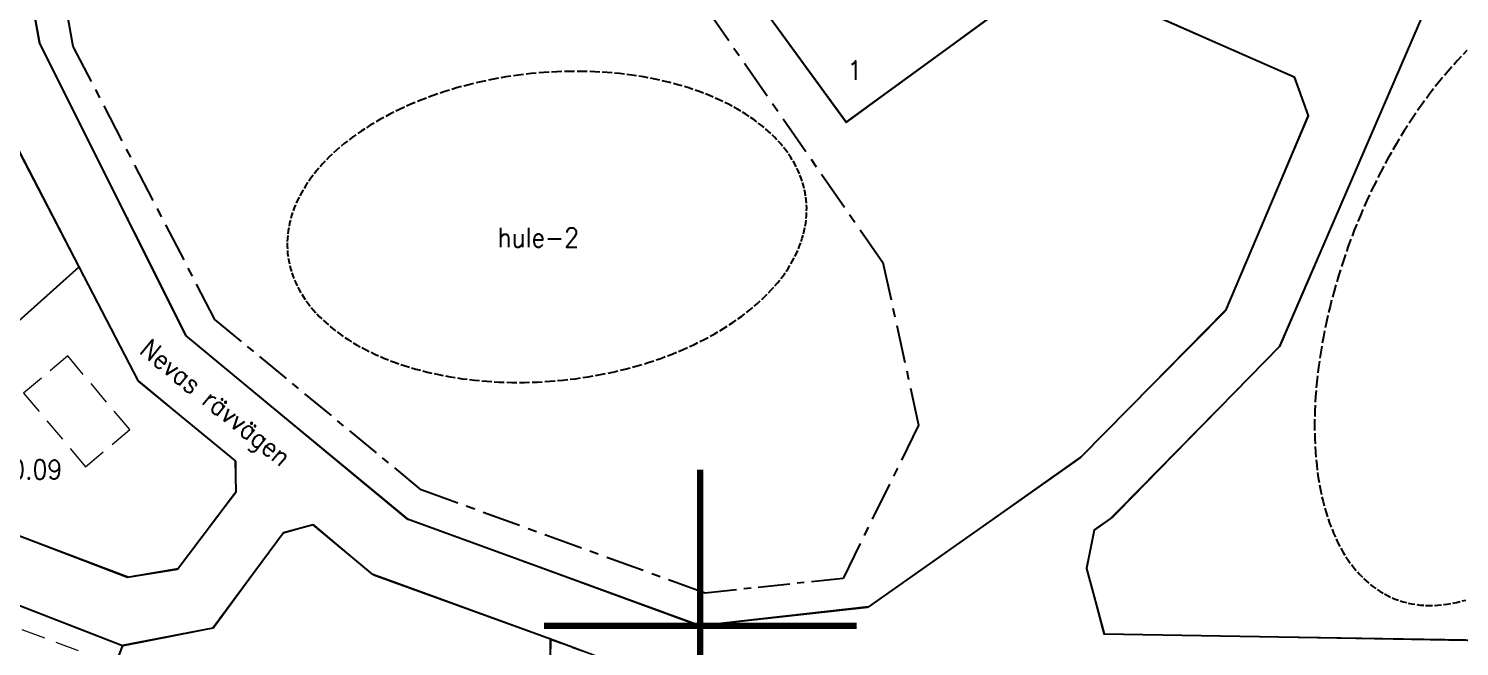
# Model space of a CAD drawing. Header units: metres. Extents: x 25522641 to 25524241, y 6685102 to 6686476.
# Drawn here: x 25523242.1 to 25523465.1, y 6685582 to 6685678.3 of the extents above; entities that cross this region are included whole.
import ezdxf

# ---------------------------------------------------------------- set-up
doc = ezdxf.new("R2010")
doc.units = ezdxf.units.M
for name, pattern in [('CENTER', [11, 6.5, -1.5, 1.5, -1.5]), ('DASHED', [7.5, 5, -2.5]), ('DIVIDE2', [6.25, 2.5, -1.25, 0, -1.25, 0, -1.25])]:
    doc.linetypes.add(name, pattern=pattern)
for name, color, linetype in [('D-ALUE-REUNAVIIVA', 7, 'Continuous'), ('D-RAJA-ALUE-KORTTELI', 7, 'Continuous'), ('D-RAJA-K-MAARAYS-R-ALA', 7, 'Continuous'), ('D-RAJA-TONTTI', 7, 'Continuous'), ('D-TEKSTI-025', 7, 'Continuous'), ('D-VARITYS-ALUE_M', 7, 'Continuous'), ('D-VARITYS-ALUE_R', 7, 'Continuous'), ('D-VARITYS-ALUE_V', 7, 'Continuous')]:
    doc.layers.add(name, color=color, linetype=linetype)
doc.layers.get('0').off()
doc.styles.add('ROMANS', font='ROMANS.shx', dxfattribs={"width": 0.9})

# ---------------------------------------------------------------- blocks, each defined once
blk = doc.blocks.new('0320000')
at = {"color": 0, "linetype": 'Continuous'}
blk.add_lwpolyline([(0, 0, 0.226827), (3, 3), (4, 0), (5, 3), (6, 0), (7, 3, 0.226827), (10, 0)], format="xyb", dxfattribs=at)
blk = doc.blocks.new('8031308335822')
at = {"color": 3, "linetype": 'Continuous', "xscale": 0.0010216735048378, "yscale": 0.001, "zscale": 0.0010216735048378, "rotation": 296.5480199179508}
for p in [(0, 0), (4.57, -9.14), (9.13, -18.28), (13.7, -27.42), (18.27, -36.56)]:
    blk.add_blockref('0320000', p, dxfattribs=at)
blk = doc.blocks.new('8031308335835')
at = {"color": 3, "linetype": 'Continuous', "xscale": 0.001121574521928715, "yscale": 0.001, "zscale": 0.001121574521928715, "rotation": 320.3710110605367}
for p in [(0, 0), (8.64, -7.15), (17.28, -14.31), (25.91, -21.46)]:
    blk.add_blockref('0320000', p, dxfattribs=at)
blk = doc.blocks.new('8031308335846')
at = {"color": 3, "linetype": 'Continuous', "xscale": 0.0009708562090889681, "yscale": 0.001, "zscale": 0.0009708562090889681, "rotation": 339.9385406868154}
for p in [(0, 0), (9.12, -3.33), (18.24, -6.66), (27.36, -9.99), (36.48, -13.32)]:
    blk.add_blockref('0320000', p, dxfattribs=at)
blk = doc.blocks.new('8031308335855')
at = {"color": 3, "linetype": 'Continuous', "xscale": 0.0008803529235506191, "yscale": 0.001, "zscale": 0.0008803529235506191, "rotation": 6.422123964520348}
for p in [(0, 0), (8.75, 0.98), (17.5, 1.97)]:
    blk.add_blockref('0320000', p, dxfattribs=at)
blk = doc.blocks.new('8031308335866')
at = {"color": 3, "linetype": 'Continuous', "xscale": 0.00101110633272224, "yscale": 0.001, "zscale": 0.00101110633272224, "rotation": 35.20336956287618}
for p in [(24.79, 17.49), (16.52, 11.66), (8.26, 5.83), (0, 0)]:
    blk.add_blockref('0320000', p, dxfattribs=at)
blk = doc.blocks.new('8031308335877')
at = {"color": 3, "linetype": 'Continuous', "xscale": 0.001072539410646188, "yscale": 0.001, "zscale": 0.001072539410646188, "rotation": 45.40112268460339}
for p in [(15.06, 15.27), (7.53, 7.64), (0, 0)]:
    blk.add_blockref('0320000', p, dxfattribs=at)
blk = doc.blocks.new('8031308335887')
at = {"color": 3, "linetype": 'Continuous', "xscale": 0.001098993408376919, "yscale": 0.001, "zscale": 0.001098993408376919, "rotation": 66.9917403078549}
for p in [(8.59, 20.23), (4.3, 10.12), (0, 0)]:
    blk.add_blockref('0320000', p, dxfattribs=at)
blk = doc.blocks.new('8031308335896')
at = {"color": 3, "linetype": 'Continuous', "xscale": 0.000644134974702198, "yscale": 0.001, "zscale": 0.000644134974702198, "rotation": 109.7714336402891}
blk.add_blockref('0320000', (0, 0), dxfattribs=at)
blk = doc.blocks.new('8031308335908')
at = {"color": 3, "linetype": 'Continuous', "xscale": 0.001025150650812635, "yscale": 0.001, "zscale": 0.001025150650812635, "rotation": 156.247187130689}
for p in [(-28.15, 12.39), (-18.77, 8.26), (-9.38, 4.13), (0, 0)]:
    blk.add_blockref('0320000', p, dxfattribs=at)
blk = doc.blocks.new('8031308335919')
at = {"color": 3, "linetype": 'Continuous', "xscale": 0.000999925872926041, "yscale": 0.001, "zscale": 0.000999925872926041, "rotation": 216.1272551809414}
for p in [(0, 0), (-8.08, -5.9), (-16.15, -11.79), (-24.23, -17.69)]:
    blk.add_blockref('0320000', p, dxfattribs=at)
blk = doc.blocks.new('8031308335930')
at = {"color": 3, "linetype": 'Continuous', "xscale": 0.0009843198309743809, "yscale": 0.001, "zscale": 0.0009843198309743809, "rotation": 126.1272543004753}
for p in [(-29.02, 39.75), (-23.21, 31.8), (-17.41, 23.85), (-11.61, 15.9), (-5.8, 7.95), (0, 0)]:
    blk.add_blockref('0320000', p, dxfattribs=at)
blk = doc.blocks.new('8031308344669')
at = {"color": 3, "linetype": 'Continuous', "xscale": 0.0009989303334308852, "yscale": 0.001, "zscale": 0.0009989303334308852, "rotation": 246.639256646062}
for p in [(0, 0), (-3.96, -9.17), (-7.92, -18.34), (-11.88, -27.51), (-15.84, -36.68), (-19.8, -45.85), (-23.77, -55.02)]:
    blk.add_blockref('0320000', p, dxfattribs=at)
blk = doc.blocks.new('8031308344679')
at = {"color": 3, "linetype": 'Continuous', "xscale": 0.0009287067700972391, "yscale": 0.001, "zscale": 0.0009287067700972391, "rotation": 225.5775254788776}
for p in [(0, 0), (-6.5, -6.63), (-13, -13.27), (-19.5, -19.9)]:
    blk.add_blockref('0320000', p, dxfattribs=at)
blk = doc.blocks.new('8031308344688')
at = {"color": 3, "linetype": 'Continuous', "xscale": 0.0003595946579891071, "yscale": 0.001, "zscale": 0.0003595946579891071, "rotation": 215.9761933071629}
blk.add_blockref('0320000', (0, 0), dxfattribs=at)
blk = doc.blocks.new('8031308344696')
at = {"color": 3, "linetype": 'Continuous', "xscale": 0.000608598315992327, "yscale": 0.001, "zscale": 0.000608598315992327, "rotation": 258.9176882196275}
blk.add_blockref('0320000', (0, 0), dxfattribs=at)
blk = doc.blocks.new('8031308344705')
at = {"color": 3, "linetype": 'Continuous', "xscale": 0.001056532084514179, "yscale": 0.001, "zscale": 0.001056532084514179, "rotation": 284.9922404367196}
blk.add_blockref('0320000', (0, 0), dxfattribs=at)
blk = doc.blocks.new('8031308344717')
at = {"color": 3, "linetype": 'Continuous', "xscale": 0.000989568617251236, "yscale": 0.001, "zscale": 0.000989568617251236, "rotation": 359.0222689205091}
for p in [(0, 0), (9.89, -0.17), (19.79, -0.34), (29.68, -0.51), (39.58, -0.68), (49.47, -0.84), (59.37, -1.01)]:
    blk.add_blockref('0320000', p, dxfattribs=at)

msp = doc.modelspace()

# ---------------------------------------------------------------- linework, layer by layer
at = {"layer": 'D-RAJA-ALUE-KORTTELI', "color": 7, "linetype": 'Continuous'}
for p, q in [((25523243.78, 6685676.19), (25523218.73, 6685813.88)), ((25523369.52, 6685663.75), (25523334.7, 6685711.45)), ((25523464.8, 6685692.99), (25523437.07, 6685628.8)), ((25523401.82, 6685687.33), (25523369.52, 6685663.75)), ((25523401.82, 6685687.33), (25523439.35, 6685670.82)), ((25523266.61, 6685630.49), (25523243.78, 6685676.19)), ((25523439.35, 6685670.82), (25523441.53, 6685664.76)), ((25523259.22, 6685623.38), (25523238.02, 6685664.25)), ((25523441.53, 6685664.76), (25523428.65, 6685634.41)), ((25523428.65, 6685634.41), (25523406.05, 6685611.5)), ((25523301.16, 6685601.88), (25523266.61, 6685630.49)), ((25523437.07, 6685628.8), (25523411.07, 6685602.26)), ((25523274.32, 6685610.94), (25523259.22, 6685623.38)), ((25523274.45, 6685606.17), (25523274.32, 6685610.94)), ((25523406.05, 6685611.5), (25523373.01, 6685588.18)), ((25523221.17, 6685606.67), (25523257.52, 6685592.85)), ((25523265.27, 6685594.1), (25523274.45, 6685606.17)), ((25523286.44, 6685601), (25523281.8, 6685599.74)), ((25523295.75, 6685593.23), (25523286.44, 6685601)), ((25523346.76, 6685585.23), (25523301.16, 6685601.88)), ((25523411.07, 6685602.26), (25523408.16, 6685600.15)), ((25523281.8, 6685599.74), (25523270.82, 6685584.87)), ((25523408.16, 6685600.15), (25523406.99, 6685594.18)), ((25523215.94, 6685597.93), (25523256.74, 6685582.16)), ((25523257.52, 6685592.85), (25523265.27, 6685594.1)), ((25523406.99, 6685594.18), (25523409.72, 6685583.97)), ((25523323.44, 6685583.14), (25523295.75, 6685593.23)), ((25523373.01, 6685588.18), (25523346.76, 6685585.23)), ((25523270.82, 6685584.87), (25523256.74, 6685582.16)), ((25523323.44, 6685583.14), (25523322.52, 6685535.4)), ((25523326.82, 6685581.91), (25523323.44, 6685583.14)), ((25523409.72, 6685583.97), (25523478.98, 6685582.79)), ((25523256.74, 6685582.16), (25523242.34, 6685544.81))]:
    msp.add_line(p, q, dxfattribs=at)
at = {"layer": 'D-RAJA-K-MAARAYS-R-ALA', "color": 2, "linetype": 'CENTER', "ltscale": 0.993688}
msp.add_line((25523249.04, 6685675.58), (25523234.3, 6685757.23), dxfattribs=at)
at = {"layer": 'D-RAJA-K-MAARAYS-R-ALA', "color": 2, "linetype": 'CENTER', "ltscale": 0.958302}
msp.add_line((25523335.63, 6685698.94), (25523375.24, 6685641.86), dxfattribs=at)
at = {"layer": 'D-RAJA-K-MAARAYS-R-ALA', "color": 2, "linetype": 'CENTER', "ltscale": 0.949484}
msp.add_line((25523271.11, 6685633.01), (25523249.04, 6685675.58), dxfattribs=at)
at = {"layer": 'D-RAJA-K-MAARAYS-R-ALA', "color": 2, "linetype": 'DASHED', "ltscale": 0.171346}
msp.add_line((25523466.27, 6685674.92), (25523464.79, 6685673.37), dxfattribs=at)
at = {"layer": 'D-RAJA-K-MAARAYS-R-ALA', "color": 2, "linetype": 'DASHED', "ltscale": 0.175288}
msp.add_line((25523464.79, 6685673.37), (25523463.33, 6685671.73), dxfattribs=at)
at = {"layer": 'D-RAJA-K-MAARAYS-R-ALA', "color": 2, "linetype": 'DASHED', "ltscale": 0.157006}
msp.add_line((25523312.58, 6685670.06), (25523310.68, 6685669.6), dxfattribs=at)
at = {"layer": 'D-RAJA-K-MAARAYS-R-ALA', "color": 2, "linetype": 'DASHED', "ltscale": 0.158004}
msp.add_line((25523314.52, 6685670.46), (25523312.58, 6685670.06), dxfattribs=at)
at = {"layer": 'D-RAJA-K-MAARAYS-R-ALA', "color": 2, "linetype": 'DASHED', "ltscale": 0.158762}
msp.add_line((25523316.47, 6685670.81), (25523314.52, 6685670.46), dxfattribs=at)
at = {"layer": 'D-RAJA-K-MAARAYS-R-ALA', "color": 2, "linetype": 'DASHED', "ltscale": 0.159266}
msp.add_line((25523318.44, 6685671.09), (25523316.47, 6685670.81), dxfattribs=at)
at = {"layer": 'D-RAJA-K-MAARAYS-R-ALA', "color": 2, "linetype": 'DASHED', "ltscale": 0.159513}
msp.add_line((25523320.42, 6685671.33), (25523318.44, 6685671.09), dxfattribs=at)
at = {"layer": 'D-RAJA-K-MAARAYS-R-ALA', "color": 2, "linetype": 'DASHED', "ltscale": 0.159503}
msp.add_line((25523322.41, 6685671.5), (25523320.42, 6685671.33), dxfattribs=at)
at = {"layer": 'D-RAJA-K-MAARAYS-R-ALA', "color": 2, "linetype": 'DASHED', "ltscale": 0.15924}
msp.add_line((25523324.4, 6685671.62), (25523322.41, 6685671.5), dxfattribs=at)
at = {"layer": 'D-RAJA-K-MAARAYS-R-ALA', "color": 2, "linetype": 'DASHED', "ltscale": 0.158747}
msp.add_line((25523326.38, 6685671.68), (25523324.4, 6685671.62), dxfattribs=at)
at = {"layer": 'D-RAJA-K-MAARAYS-R-ALA', "color": 2, "linetype": 'DASHED', "ltscale": 0.158012}
msp.add_line((25523328.35, 6685671.68), (25523326.38, 6685671.68), dxfattribs=at)
at = {"layer": 'D-RAJA-K-MAARAYS-R-ALA', "color": 2, "linetype": 'DASHED', "ltscale": 0.157032}
for p, q in [((25523330.32, 6685671.62), (25523328.35, 6685671.68)), ((25523333.17, 6685624.8), (25523335.07, 6685625.26))]:
    msp.add_line(p, q, dxfattribs=at)
at = {"layer": 'D-RAJA-K-MAARAYS-R-ALA', "color": 2, "linetype": 'DASHED', "ltscale": 0.15581}
msp.add_line((25523332.26, 6685671.5), (25523330.32, 6685671.62), dxfattribs=at)
at = {"layer": 'D-RAJA-K-MAARAYS-R-ALA', "color": 2, "linetype": 'DASHED', "ltscale": 0.154349}
msp.add_line((25523334.18, 6685671.33), (25523332.26, 6685671.5), dxfattribs=at)
at = {"layer": 'D-RAJA-K-MAARAYS-R-ALA', "color": 2, "linetype": 'DASHED', "ltscale": 0.152658}
msp.add_line((25523336.08, 6685671.1), (25523334.18, 6685671.33), dxfattribs=at)
at = {"layer": 'D-RAJA-K-MAARAYS-R-ALA', "color": 2, "linetype": 'DASHED', "ltscale": 0.150763}
msp.add_line((25523337.94, 6685670.81), (25523336.08, 6685671.1), dxfattribs=at)
at = {"layer": 'D-RAJA-K-MAARAYS-R-ALA', "color": 2, "linetype": 'DASHED', "ltscale": 0.148672}
msp.add_line((25523339.76, 6685670.46), (25523337.94, 6685670.81), dxfattribs=at)
at = {"layer": 'D-RAJA-K-MAARAYS-R-ALA', "color": 2, "linetype": 'DASHED', "ltscale": 0.146393}
msp.add_line((25523341.55, 6685670.06), (25523339.76, 6685670.46), dxfattribs=at)
at = {"layer": 'D-RAJA-K-MAARAYS-R-ALA', "color": 2, "linetype": 'DASHED', "ltscale": 0.143932}
msp.add_line((25523343.29, 6685669.6), (25523341.55, 6685670.06), dxfattribs=at)
at = {"layer": 'D-RAJA-K-MAARAYS-R-ALA', "color": 2, "linetype": 'DASHED', "ltscale": 0.182532}
msp.add_line((25523461.9, 6685670.02), (25523460.49, 6685668.22), dxfattribs=at)
at = {"layer": 'D-RAJA-K-MAARAYS-R-ALA', "color": 2, "linetype": 'DASHED', "ltscale": 0.179014}
msp.add_line((25523463.33, 6685671.73), (25523461.9, 6685670.02), dxfattribs=at)
at = {"layer": 'D-RAJA-K-MAARAYS-R-ALA', "color": 2, "linetype": 'DASHED', "ltscale": 0.150784}
msp.add_line((25523305.14, 6685667.92), (25523303.38, 6685667.26), dxfattribs=at)
at = {"layer": 'D-RAJA-K-MAARAYS-R-ALA', "color": 2, "linetype": 'DASHED', "ltscale": 0.152683}
msp.add_line((25523306.95, 6685668.53), (25523305.14, 6685667.92), dxfattribs=at)
at = {"layer": 'D-RAJA-K-MAARAYS-R-ALA', "color": 2, "linetype": 'DASHED', "ltscale": 0.154355}
msp.add_line((25523308.8, 6685669.09), (25523306.95, 6685668.53), dxfattribs=at)
at = {"layer": 'D-RAJA-K-MAARAYS-R-ALA', "color": 2, "linetype": 'DASHED', "ltscale": 0.155797}
msp.add_line((25523310.68, 6685669.6), (25523308.8, 6685669.09), dxfattribs=at)
at = {"layer": 'D-RAJA-K-MAARAYS-R-ALA', "color": 2, "linetype": 'DASHED', "ltscale": 0.141299}
msp.add_line((25523344.98, 6685669.1), (25523343.29, 6685669.6), dxfattribs=at)
at = {"layer": 'D-RAJA-K-MAARAYS-R-ALA', "color": 2, "linetype": 'DASHED', "ltscale": 0.138504}
msp.add_line((25523346.62, 6685668.53), (25523344.98, 6685669.1), dxfattribs=at)
at = {"layer": 'D-RAJA-K-MAARAYS-R-ALA', "color": 2, "linetype": 'DASHED', "ltscale": 0.135593}
msp.add_line((25523348.2, 6685667.92), (25523346.62, 6685668.53), dxfattribs=at)
at = {"layer": 'D-RAJA-K-MAARAYS-R-ALA', "color": 2, "linetype": 'DASHED', "ltscale": 0.132587}
for p, q in [((25523349.72, 6685667.26), (25523348.2, 6685667.92)), ((25523293.92, 6685662.35), (25523292.56, 6685661.4))]:
    msp.add_line(p, q, dxfattribs=at)
at = {"layer": 'D-RAJA-K-MAARAYS-R-ALA', "color": 2, "linetype": 'DASHED', "ltscale": 0.185789}
msp.add_line((25523460.49, 6685668.22), (25523459.12, 6685666.34), dxfattribs=at)
at = {"layer": 'D-RAJA-K-MAARAYS-R-ALA', "color": 2, "linetype": 'DASHED', "ltscale": 0.143913}
msp.add_line((25523299.99, 6685665.8), (25523298.38, 6685665), dxfattribs=at)
at = {"layer": 'D-RAJA-K-MAARAYS-R-ALA', "color": 2, "linetype": 'DASHED', "ltscale": 0.146366}
msp.add_line((25523301.66, 6685666.55), (25523299.99, 6685665.8), dxfattribs=at)
at = {"layer": 'D-RAJA-K-MAARAYS-R-ALA', "color": 2, "linetype": 'DASHED', "ltscale": 0.148667}
msp.add_line((25523303.38, 6685667.26), (25523301.66, 6685666.55), dxfattribs=at)
at = {"layer": 'D-RAJA-K-MAARAYS-R-ALA', "color": 2, "linetype": 'DASHED', "ltscale": 0.129498}
msp.add_line((25523351.17, 6685666.55), (25523349.72, 6685667.26), dxfattribs=at)
at = {"layer": 'D-RAJA-K-MAARAYS-R-ALA', "color": 2, "linetype": 'DASHED', "ltscale": 0.126344}
msp.add_line((25523352.56, 6685665.8), (25523351.17, 6685666.55), dxfattribs=at)
at = {"layer": 'D-RAJA-K-MAARAYS-R-ALA', "color": 2, "linetype": 'DASHED', "ltscale": 0.123145}
for p, q in [((25523353.88, 6685665), (25523352.56, 6685665.8)), ((25523291.87, 6685629.86), (25523293.19, 6685629.06))]:
    msp.add_line(p, q, dxfattribs=at)
at = {"layer": 'D-RAJA-K-MAARAYS-R-ALA', "color": 2, "linetype": 'DASHED', "ltscale": 0.188753}
msp.add_line((25523459.12, 6685666.34), (25523457.78, 6685664.4), dxfattribs=at)
at = {"layer": 'D-RAJA-K-MAARAYS-R-ALA', "color": 2, "linetype": 'DASHED', "ltscale": 0.13562}
msp.add_line((25523295.34, 6685663.27), (25523293.92, 6685662.35), dxfattribs=at)
at = {"layer": 'D-RAJA-K-MAARAYS-R-ALA', "color": 2, "linetype": 'DASHED', "ltscale": 0.138529}
msp.add_line((25523296.83, 6685664.15), (25523295.34, 6685663.27), dxfattribs=at)
at = {"layer": 'D-RAJA-K-MAARAYS-R-ALA', "color": 2, "linetype": 'DASHED', "ltscale": 0.141297}
msp.add_line((25523298.38, 6685665), (25523296.83, 6685664.15), dxfattribs=at)
at = {"layer": 'D-RAJA-K-MAARAYS-R-ALA', "color": 2, "linetype": 'DASHED', "ltscale": 0.119935}
msp.add_line((25523355.12, 6685664.16), (25523353.88, 6685665), dxfattribs=at)
at = {"layer": 'D-RAJA-K-MAARAYS-R-ALA', "color": 2, "linetype": 'DASHED', "ltscale": 0.116768}
msp.add_line((25523356.28, 6685663.27), (25523355.12, 6685664.16), dxfattribs=at)
at = {"layer": 'D-RAJA-K-MAARAYS-R-ALA', "color": 2, "linetype": 'DASHED', "ltscale": 0.113669}
msp.add_line((25523357.36, 6685662.35), (25523356.28, 6685663.27), dxfattribs=at)
at = {"layer": 'D-RAJA-K-MAARAYS-R-ALA', "color": 2, "linetype": 'DASHED', "ltscale": 0.191415}
msp.add_line((25523457.78, 6685664.4), (25523456.48, 6685662.39), dxfattribs=at)
at = {"layer": 'D-RAJA-K-MAARAYS-R-ALA', "color": 2, "linetype": 'DASHED', "ltscale": 0.12948}
msp.add_line((25523292.56, 6685661.4), (25523291.28, 6685660.41), dxfattribs=at)
at = {"layer": 'D-RAJA-K-MAARAYS-R-ALA', "color": 2, "linetype": 'DASHED', "ltscale": 0.110665}
msp.add_line((25523358.36, 6685661.4), (25523357.36, 6685662.35), dxfattribs=at)
at = {"layer": 'D-RAJA-K-MAARAYS-R-ALA', "color": 2, "linetype": 'DASHED', "ltscale": 0.107786}
msp.add_line((25523359.28, 6685660.41), (25523358.36, 6685661.4), dxfattribs=at)
at = {"layer": 'D-RAJA-K-MAARAYS-R-ALA', "color": 2, "linetype": 'DASHED', "ltscale": 0.193769}
msp.add_line((25523456.48, 6685662.39), (25523455.22, 6685660.32), dxfattribs=at)
at = {"layer": 'D-RAJA-K-MAARAYS-R-ALA', "color": 2, "linetype": 'DASHED', "ltscale": 0.123147}
msp.add_line((25523290.08, 6685659.38), (25523288.95, 6685658.33), dxfattribs=at)
at = {"layer": 'D-RAJA-K-MAARAYS-R-ALA', "color": 2, "linetype": 'DASHED', "ltscale": 0.126328}
msp.add_line((25523291.28, 6685660.41), (25523290.08, 6685659.38), dxfattribs=at)
at = {"layer": 'D-RAJA-K-MAARAYS-R-ALA', "color": 2, "linetype": 'DASHED', "ltscale": 0.105066}
msp.add_line((25523360.1, 6685659.39), (25523359.28, 6685660.41), dxfattribs=at)
at = {"layer": 'D-RAJA-K-MAARAYS-R-ALA', "color": 2, "linetype": 'DASHED', "ltscale": 0.102569}
msp.add_line((25523360.84, 6685658.34), (25523360.1, 6685659.39), dxfattribs=at)
at = {"layer": 'D-RAJA-K-MAARAYS-R-ALA', "color": 2, "linetype": 'DASHED', "ltscale": 0.19581}
msp.add_line((25523455.22, 6685660.32), (25523454.01, 6685658.19), dxfattribs=at)
at = {"layer": 'D-RAJA-K-MAARAYS-R-ALA', "color": 2, "linetype": 'DASHED', "ltscale": 0.116777}
msp.add_line((25523287.91, 6685657.26), (25523286.95, 6685656.16), dxfattribs=at)
at = {"layer": 'D-RAJA-K-MAARAYS-R-ALA', "color": 2, "linetype": 'DASHED', "ltscale": 0.119955}
msp.add_line((25523288.95, 6685658.33), (25523287.91, 6685657.26), dxfattribs=at)
at = {"layer": 'D-RAJA-K-MAARAYS-R-ALA', "color": 2, "linetype": 'DASHED', "ltscale": 0.100378}
msp.add_line((25523361.49, 6685657.26), (25523360.84, 6685658.34), dxfattribs=at)
at = {"layer": 'D-RAJA-K-MAARAYS-R-ALA', "color": 2, "linetype": 'DASHED', "ltscale": 0.098458}
msp.add_line((25523362.04, 6685656.16), (25523361.49, 6685657.26), dxfattribs=at)
at = {"layer": 'D-RAJA-K-MAARAYS-R-ALA', "color": 2, "linetype": 'DASHED', "ltscale": 0.197531}
msp.add_line((25523454.01, 6685658.19), (25523452.85, 6685656.02), dxfattribs=at)
at = {"layer": 'D-RAJA-K-MAARAYS-R-ALA', "color": 2, "linetype": 'DASHED', "ltscale": 0.11065}
for p, q in [((25523286.07, 6685655.04), (25523285.29, 6685653.9)), ((25523287.39, 6685633.46), (25523288.39, 6685632.51))]:
    msp.add_line(p, q, dxfattribs=at)
at = {"layer": 'D-RAJA-K-MAARAYS-R-ALA', "color": 2, "linetype": 'DASHED', "ltscale": 0.113655}
msp.add_line((25523286.95, 6685656.16), (25523286.07, 6685655.04), dxfattribs=at)
at = {"layer": 'D-RAJA-K-MAARAYS-R-ALA', "color": 2, "linetype": 'DASHED', "ltscale": 0.096843}
msp.add_line((25523362.49, 6685655.04), (25523362.04, 6685656.16), dxfattribs=at)
at = {"layer": 'D-RAJA-K-MAARAYS-R-ALA', "color": 2, "linetype": 'DASHED', "ltscale": 0.095644}
msp.add_line((25523362.86, 6685653.9), (25523362.49, 6685655.04), dxfattribs=at)
at = {"layer": 'D-RAJA-K-MAARAYS-R-ALA', "color": 2, "linetype": 'DASHED', "ltscale": 0.198918}
msp.add_line((25523452.85, 6685656.02), (25523451.73, 6685653.79), dxfattribs=at)
at = {"layer": 'D-RAJA-K-MAARAYS-R-ALA', "color": 2, "linetype": 'DASHED', "ltscale": 0.105087}
for p, q in [((25523284.6, 6685652.74), (25523283.99, 6685651.58)), ((25523285.65, 6685635.47), (25523286.47, 6685634.45))]:
    msp.add_line(p, q, dxfattribs=at)
at = {"layer": 'D-RAJA-K-MAARAYS-R-ALA', "color": 2, "linetype": 'DASHED', "ltscale": 0.107784}
msp.add_line((25523285.29, 6685653.9), (25523284.6, 6685652.74), dxfattribs=at)
at = {"layer": 'D-RAJA-K-MAARAYS-R-ALA', "color": 2, "linetype": 'DASHED', "ltscale": 0.094817}
msp.add_line((25523363.12, 6685652.75), (25523362.86, 6685653.9), dxfattribs=at)
at = {"layer": 'D-RAJA-K-MAARAYS-R-ALA', "color": 2, "linetype": 'DASHED', "ltscale": 0.094349}
msp.add_line((25523363.29, 6685651.58), (25523363.12, 6685652.75), dxfattribs=at)
at = {"layer": 'D-RAJA-K-MAARAYS-R-ALA', "color": 2, "linetype": 'DASHED', "ltscale": 0.199964}
msp.add_line((25523451.73, 6685653.79), (25523450.67, 6685651.53), dxfattribs=at)
at = {"layer": 'D-RAJA-K-MAARAYS-R-ALA', "color": 2, "linetype": 'DASHED', "ltscale": 0.100346}
msp.add_line((25523283.49, 6685650.4), (25523283.07, 6685649.21), dxfattribs=at)
at = {"layer": 'D-RAJA-K-MAARAYS-R-ALA', "color": 2, "linetype": 'DASHED', "ltscale": 0.102594}
msp.add_line((25523283.99, 6685651.58), (25523283.49, 6685650.4), dxfattribs=at)
at = {"layer": 'D-RAJA-K-MAARAYS-R-ALA', "color": 2, "linetype": 'DASHED', "ltscale": 0.094379}
msp.add_line((25523363.36, 6685650.4), (25523363.29, 6685651.58), dxfattribs=at)
at = {"layer": 'D-RAJA-K-MAARAYS-R-ALA', "color": 2, "linetype": 'DASHED', "ltscale": 0.094805}
msp.add_line((25523363.34, 6685649.22), (25523363.36, 6685650.4), dxfattribs=at)
at = {"layer": 'D-RAJA-K-MAARAYS-R-ALA', "color": 2, "linetype": 'DASHED', "ltscale": 0.200666}
msp.add_line((25523450.67, 6685651.53), (25523449.67, 6685649.23), dxfattribs=at)
at = {"layer": 'D-RAJA-K-MAARAYS-R-ALA', "color": 2, "linetype": 'DASHED', "ltscale": 0.096901}
msp.add_line((25523282.76, 6685648.02), (25523282.54, 6685646.83), dxfattribs=at)
at = {"layer": 'D-RAJA-K-MAARAYS-R-ALA', "color": 2, "linetype": 'DASHED', "ltscale": 0.098459}
msp.add_line((25523283.07, 6685649.21), (25523282.76, 6685648.02), dxfattribs=at)
at = {"layer": 'D-RAJA-K-MAARAYS-R-ALA', "color": 2, "linetype": 'DASHED', "ltscale": 0.09685}
msp.add_line((25523362.99, 6685646.84), (25523363.21, 6685648.03), dxfattribs=at)
at = {"layer": 'D-RAJA-K-MAARAYS-R-ALA', "color": 2, "linetype": 'DASHED', "ltscale": 0.095619}
msp.add_line((25523363.21, 6685648.03), (25523363.34, 6685649.22), dxfattribs=at)
at = {"layer": 'D-RAJA-K-MAARAYS-R-ALA', "color": 2, "linetype": 'DASHED', "ltscale": 0.201024}
msp.add_line((25523449.67, 6685649.23), (25523448.72, 6685646.91), dxfattribs=at)
at = {"layer": 'D-RAJA-K-MAARAYS-R-ALA', "color": 2, "linetype": 'DASHED', "ltscale": 0.094766}
msp.add_line((25523282.41, 6685645.64), (25523282.39, 6685644.46), dxfattribs=at)
at = {"layer": 'D-RAJA-K-MAARAYS-R-ALA', "color": 2, "linetype": 'DASHED', "ltscale": 0.095663}
msp.add_line((25523282.54, 6685646.83), (25523282.41, 6685645.64), dxfattribs=at)
at = {"layer": 'D-RAJA-K-MAARAYS-R-ALA', "color": 2, "linetype": 'DASHED', "ltscale": 0.100361}
msp.add_line((25523362.26, 6685644.46), (25523362.68, 6685645.65), dxfattribs=at)
at = {"layer": 'D-RAJA-K-MAARAYS-R-ALA', "color": 2, "linetype": 'DASHED', "ltscale": 0.098442}
msp.add_line((25523362.68, 6685645.65), (25523362.99, 6685646.84), dxfattribs=at)
at = {"layer": 'D-RAJA-K-MAARAYS-R-ALA', "color": 2, "linetype": 'DASHED', "ltscale": 0.201018}
msp.add_line((25523448.72, 6685646.91), (25523447.83, 6685644.56), dxfattribs=at)
at = {"layer": 'D-RAJA-K-MAARAYS-R-ALA', "color": 2, "linetype": 'DASHED', "ltscale": 0.094316}
msp.add_line((25523282.39, 6685644.46), (25523282.46, 6685643.28), dxfattribs=at)
at = {"layer": 'D-RAJA-K-MAARAYS-R-ALA', "color": 2, "linetype": 'DASHED', "ltscale": 0.094389}
msp.add_line((25523282.46, 6685643.28), (25523282.63, 6685642.12), dxfattribs=at)
at = {"layer": 'D-RAJA-K-MAARAYS-R-ALA', "color": 2, "linetype": 'DASHED', "ltscale": 0.105059}
msp.add_line((25523361.15, 6685642.12), (25523361.76, 6685643.29), dxfattribs=at)
at = {"layer": 'D-RAJA-K-MAARAYS-R-ALA', "color": 2, "linetype": 'DASHED', "ltscale": 0.102577}
msp.add_line((25523361.76, 6685643.29), (25523362.26, 6685644.46), dxfattribs=at)
at = {"layer": 'D-RAJA-K-MAARAYS-R-ALA', "color": 2, "linetype": 'DASHED', "ltscale": 0.200653}
msp.add_line((25523447.83, 6685644.56), (25523447.01, 6685642.19), dxfattribs=at)
at = {"layer": 'D-RAJA-K-MAARAYS-R-ALA', "color": 2, "linetype": 'DASHED', "ltscale": 0.094841}
msp.add_line((25523282.63, 6685642.12), (25523282.89, 6685640.96), dxfattribs=at)
at = {"layer": 'D-RAJA-K-MAARAYS-R-ALA', "color": 2, "linetype": 'DASHED', "ltscale": 0.095656}
msp.add_line((25523282.89, 6685640.96), (25523283.26, 6685639.82), dxfattribs=at)
at = {"layer": 'D-RAJA-K-MAARAYS-R-ALA', "color": 2, "linetype": 'DASHED', "ltscale": 0.110667}
msp.add_line((25523359.68, 6685639.82), (25523360.46, 6685640.96), dxfattribs=at)
at = {"layer": 'D-RAJA-K-MAARAYS-R-ALA', "color": 2, "linetype": 'DASHED', "ltscale": 0.107778}
msp.add_line((25523360.46, 6685640.96), (25523361.15, 6685642.12), dxfattribs=at)
at = {"layer": 'D-RAJA-K-MAARAYS-R-ALA', "color": 2, "linetype": 'CENTER', "ltscale": 0.909757}
msp.add_line((25523375.24, 6685641.86), (25523380.8, 6685616.53), dxfattribs=at)
at = {"layer": 'D-RAJA-K-MAARAYS-R-ALA', "color": 2, "linetype": 'DASHED', "ltscale": 0.199951}
msp.add_line((25523447.01, 6685642.19), (25523446.25, 6685639.81), dxfattribs=at)
at = {"layer": 'D-RAJA-K-MAARAYS-R-ALA', "color": 2, "linetype": 'DASHED', "ltscale": 0.096827}
msp.add_line((25523283.26, 6685639.82), (25523283.71, 6685638.7), dxfattribs=at)
at = {"layer": 'D-RAJA-K-MAARAYS-R-ALA', "color": 2, "linetype": 'DASHED', "ltscale": 0.098422}
msp.add_line((25523283.71, 6685638.7), (25523284.27, 6685637.6), dxfattribs=at)
at = {"layer": 'D-RAJA-K-MAARAYS-R-ALA', "color": 2, "linetype": 'DASHED', "ltscale": 0.116779}
msp.add_line((25523357.84, 6685637.6), (25523358.8, 6685638.7), dxfattribs=at)
at = {"layer": 'D-RAJA-K-MAARAYS-R-ALA', "color": 2, "linetype": 'DASHED', "ltscale": 0.113679}
msp.add_line((25523358.8, 6685638.7), (25523359.68, 6685639.82), dxfattribs=at)
at = {"layer": 'D-RAJA-K-MAARAYS-R-ALA', "color": 2, "linetype": 'DASHED', "ltscale": 0.198912}
msp.add_line((25523446.25, 6685639.81), (25523445.56, 6685637.42), dxfattribs=at)
at = {"layer": 'D-RAJA-K-MAARAYS-R-ALA', "color": 2, "linetype": 'DASHED', "ltscale": 0.100365}
msp.add_line((25523284.27, 6685637.6), (25523284.91, 6685636.52), dxfattribs=at)
at = {"layer": 'D-RAJA-K-MAARAYS-R-ALA', "color": 2, "linetype": 'DASHED', "ltscale": 0.102599}
msp.add_line((25523284.91, 6685636.52), (25523285.65, 6685635.47), dxfattribs=at)
at = {"layer": 'D-RAJA-K-MAARAYS-R-ALA', "color": 2, "linetype": 'DASHED', "ltscale": 0.123141}
msp.add_line((25523355.67, 6685635.48), (25523356.8, 6685636.53), dxfattribs=at)
at = {"layer": 'D-RAJA-K-MAARAYS-R-ALA', "color": 2, "linetype": 'DASHED', "ltscale": 0.119941}
msp.add_line((25523356.8, 6685636.53), (25523357.84, 6685637.6), dxfattribs=at)
at = {"layer": 'D-RAJA-K-MAARAYS-R-ALA', "color": 2, "linetype": 'DASHED', "ltscale": 0.197538}
msp.add_line((25523445.56, 6685637.42), (25523444.93, 6685635.03), dxfattribs=at)
at = {"layer": 'D-RAJA-K-MAARAYS-R-ALA', "color": 2, "linetype": 'DASHED', "ltscale": 0.107785}
msp.add_line((25523286.47, 6685634.45), (25523287.39, 6685633.46), dxfattribs=at)
at = {"layer": 'D-RAJA-K-MAARAYS-R-ALA', "color": 2, "linetype": 'DASHED', "ltscale": 0.129504}
msp.add_line((25523353.19, 6685633.47), (25523354.47, 6685634.46), dxfattribs=at)
at = {"layer": 'D-RAJA-K-MAARAYS-R-ALA', "color": 2, "linetype": 'DASHED', "ltscale": 0.126346}
msp.add_line((25523354.47, 6685634.46), (25523355.67, 6685635.48), dxfattribs=at)
at = {"layer": 'D-RAJA-K-MAARAYS-R-ALA', "color": 2, "linetype": 'DASHED', "ltscale": 0.19583}
msp.add_line((25523444.93, 6685635.03), (25523444.37, 6685632.64), dxfattribs=at)
at = {"layer": 'D-RAJA-K-MAARAYS-R-ALA', "color": 2, "linetype": 'CENTER', "ltscale": 0.826314}
msp.add_line((25523303.29, 6685606.44), (25523271.11, 6685633.01), dxfattribs=at)
at = {"layer": 'D-RAJA-K-MAARAYS-R-ALA', "color": 2, "linetype": 'DASHED', "ltscale": 0.113654}
msp.add_line((25523288.39, 6685632.51), (25523289.47, 6685631.59), dxfattribs=at)
at = {"layer": 'D-RAJA-K-MAARAYS-R-ALA', "color": 2, "linetype": 'DASHED', "ltscale": 0.135595}
msp.add_line((25523350.41, 6685631.59), (25523351.83, 6685632.51), dxfattribs=at)
at = {"layer": 'D-RAJA-K-MAARAYS-R-ALA', "color": 2, "linetype": 'DASHED', "ltscale": 0.132593}
msp.add_line((25523351.83, 6685632.51), (25523353.19, 6685633.47), dxfattribs=at)
at = {"layer": 'D-RAJA-K-MAARAYS-R-ALA', "color": 2, "linetype": 'DASHED', "ltscale": 0.193777}
msp.add_line((25523444.37, 6685632.64), (25523443.89, 6685630.27), dxfattribs=at)
at = {"layer": 'D-RAJA-K-MAARAYS-R-ALA', "color": 2, "linetype": 'DASHED', "ltscale": 0.116763}
msp.add_line((25523289.47, 6685631.59), (25523290.63, 6685630.71), dxfattribs=at)
at = {"layer": 'D-RAJA-K-MAARAYS-R-ALA', "color": 2, "linetype": 'DASHED', "ltscale": 0.119946}
msp.add_line((25523290.63, 6685630.71), (25523291.87, 6685629.86), dxfattribs=at)
at = {"layer": 'D-RAJA-K-MAARAYS-R-ALA', "color": 2, "linetype": 'DASHED', "ltscale": 0.143933}
msp.add_line((25523345.76, 6685629.07), (25523347.37, 6685629.87), dxfattribs=at)
at = {"layer": 'D-RAJA-K-MAARAYS-R-ALA', "color": 2, "linetype": 'DASHED', "ltscale": 0.141284}
msp.add_line((25523347.37, 6685629.87), (25523348.92, 6685630.71), dxfattribs=at)
at = {"layer": 'D-RAJA-K-MAARAYS-R-ALA', "color": 2, "linetype": 'DASHED', "ltscale": 0.138496}
msp.add_line((25523348.92, 6685630.71), (25523350.41, 6685631.59), dxfattribs=at)
at = {"layer": 'D-RAJA-K-MAARAYS-R-ALA', "color": 2, "linetype": 'DASHED', "ltscale": 0.191408}
msp.add_line((25523443.89, 6685630.27), (25523443.48, 6685627.92), dxfattribs=at)
at = {"layer": 'D-RAJA-K-MAARAYS-R-ALA', "color": 2, "linetype": 'DASHED', "ltscale": 0.126335}
msp.add_line((25523293.19, 6685629.06), (25523294.58, 6685628.31), dxfattribs=at)
at = {"layer": 'D-RAJA-K-MAARAYS-R-ALA', "color": 2, "linetype": 'DASHED', "ltscale": 0.129493}
msp.add_line((25523294.58, 6685628.31), (25523296.03, 6685627.6), dxfattribs=at)
at = {"layer": 'D-RAJA-K-MAARAYS-R-ALA', "color": 2, "linetype": 'DASHED', "ltscale": 0.132599}
msp.add_line((25523296.03, 6685627.6), (25523297.55, 6685626.94), dxfattribs=at)
at = {"layer": 'D-RAJA-K-MAARAYS-R-ALA', "color": 2, "linetype": 'DASHED', "ltscale": 0.150767}
msp.add_line((25523340.61, 6685626.94), (25523342.37, 6685627.6), dxfattribs=at)
at = {"layer": 'D-RAJA-K-MAARAYS-R-ALA', "color": 2, "linetype": 'DASHED', "ltscale": 0.148681}
msp.add_line((25523342.37, 6685627.6), (25523344.09, 6685628.31), dxfattribs=at)
at = {"layer": 'D-RAJA-K-MAARAYS-R-ALA', "color": 2, "linetype": 'DASHED', "ltscale": 0.1464}
msp.add_line((25523344.09, 6685628.31), (25523345.76, 6685629.07), dxfattribs=at)
at = {"layer": 'D-RAJA-K-MAARAYS-R-ALA', "color": 2, "linetype": 'DASHED', "ltscale": 0.188736}
msp.add_line((25523443.48, 6685627.92), (25523443.14, 6685625.58), dxfattribs=at)
at = {"layer": 'D-RAJA-K-MAARAYS-R-ALA', "color": 2, "linetype": 'DASHED', "lineweight": 0, "ltscale": 0.72}
for p, q in [((25523248.2, 6685627.31), (25523241.31, 6685621.52)), ((25523250.96, 6685610.04), (25523257.85, 6685615.83))]:
    msp.add_line(p, q, dxfattribs=at)
at = {"layer": 'D-RAJA-K-MAARAYS-R-ALA', "color": 2, "linetype": 'DASHED', "lineweight": 0, "ltscale": 0.75}
for p, q in [((25523257.85, 6685615.83), (25523248.2, 6685627.31)), ((25523241.31, 6685621.52), (25523250.96, 6685610.04)), ((25523249.88, 6685581.35), (25523235.81, 6685586.55))]:
    msp.add_line(p, q, dxfattribs=at)
at = {"layer": 'D-RAJA-K-MAARAYS-R-ALA', "color": 2, "linetype": 'DASHED', "ltscale": 0.135609}
msp.add_line((25523297.55, 6685626.94), (25523299.13, 6685626.33), dxfattribs=at)
at = {"layer": 'D-RAJA-K-MAARAYS-R-ALA', "color": 2, "linetype": 'DASHED', "ltscale": 0.1385}
msp.add_line((25523299.13, 6685626.33), (25523300.77, 6685625.77), dxfattribs=at)
at = {"layer": 'D-RAJA-K-MAARAYS-R-ALA', "color": 2, "linetype": 'DASHED', "ltscale": 0.141272}
msp.add_line((25523300.77, 6685625.77), (25523302.46, 6685625.26), dxfattribs=at)
at = {"layer": 'D-RAJA-K-MAARAYS-R-ALA', "color": 2, "linetype": 'DASHED', "ltscale": 0.155802}
msp.add_line((25523335.07, 6685625.26), (25523336.95, 6685625.77), dxfattribs=at)
at = {"layer": 'D-RAJA-K-MAARAYS-R-ALA', "color": 2, "linetype": 'DASHED', "ltscale": 0.154335}
msp.add_line((25523336.95, 6685625.77), (25523338.8, 6685626.33), dxfattribs=at)
at = {"layer": 'D-RAJA-K-MAARAYS-R-ALA', "color": 2, "linetype": 'DASHED', "ltscale": 0.152653}
msp.add_line((25523338.8, 6685626.33), (25523340.61, 6685626.94), dxfattribs=at)
at = {"layer": 'D-RAJA-K-MAARAYS-R-ALA', "color": 2, "linetype": 'DASHED', "ltscale": 0.185767}
msp.add_line((25523443.14, 6685625.58), (25523442.87, 6685623.27), dxfattribs=at)
at = {"layer": 'D-RAJA-K-MAARAYS-R-ALA', "color": 2, "linetype": 'DASHED', "ltscale": 0.143911}
msp.add_line((25523302.46, 6685625.26), (25523304.2, 6685624.8), dxfattribs=at)
at = {"layer": 'D-RAJA-K-MAARAYS-R-ALA', "color": 2, "linetype": 'DASHED', "ltscale": 0.146402}
msp.add_line((25523304.2, 6685624.8), (25523305.99, 6685624.4), dxfattribs=at)
at = {"layer": 'D-RAJA-K-MAARAYS-R-ALA', "color": 2, "linetype": 'DASHED', "ltscale": 0.148696}
msp.add_line((25523305.99, 6685624.4), (25523307.81, 6685624.05), dxfattribs=at)
at = {"layer": 'D-RAJA-K-MAARAYS-R-ALA', "color": 2, "linetype": 'DASHED', "ltscale": 0.150785}
msp.add_line((25523307.81, 6685624.05), (25523309.67, 6685623.77), dxfattribs=at)
at = {"layer": 'D-RAJA-K-MAARAYS-R-ALA', "color": 2, "linetype": 'DASHED', "ltscale": 0.152663}
msp.add_line((25523309.67, 6685623.77), (25523311.57, 6685623.53), dxfattribs=at)
at = {"layer": 'D-RAJA-K-MAARAYS-R-ALA', "color": 2, "linetype": 'DASHED', "ltscale": 0.154327}
msp.add_line((25523311.57, 6685623.53), (25523313.49, 6685623.36), dxfattribs=at)
at = {"layer": 'D-RAJA-K-MAARAYS-R-ALA', "color": 2, "linetype": 'DASHED', "ltscale": 0.155793}
msp.add_line((25523313.49, 6685623.36), (25523315.43, 6685623.24), dxfattribs=at)
at = {"layer": 'D-RAJA-K-MAARAYS-R-ALA', "color": 2, "linetype": 'DASHED', "ltscale": 0.15703}
msp.add_line((25523315.43, 6685623.24), (25523317.4, 6685623.18), dxfattribs=at)
at = {"layer": 'D-RAJA-K-MAARAYS-R-ALA', "color": 2, "linetype": 'DASHED', "ltscale": 0.158022}
msp.add_line((25523317.4, 6685623.18), (25523319.37, 6685623.18), dxfattribs=at)
at = {"layer": 'D-RAJA-K-MAARAYS-R-ALA', "color": 2, "linetype": 'DASHED', "ltscale": 0.158764}
msp.add_line((25523319.37, 6685623.18), (25523321.35, 6685623.24), dxfattribs=at)
at = {"layer": 'D-RAJA-K-MAARAYS-R-ALA', "color": 2, "linetype": 'DASHED', "ltscale": 0.159254}
msp.add_line((25523321.35, 6685623.24), (25523323.34, 6685623.36), dxfattribs=at)
at = {"layer": 'D-RAJA-K-MAARAYS-R-ALA', "color": 2, "linetype": 'DASHED', "ltscale": 0.159494}
msp.add_line((25523323.34, 6685623.36), (25523325.33, 6685623.53), dxfattribs=at)
at = {"layer": 'D-RAJA-K-MAARAYS-R-ALA', "color": 2, "linetype": 'DASHED', "ltscale": 0.159493}
msp.add_line((25523325.33, 6685623.53), (25523327.31, 6685623.77), dxfattribs=at)
at = {"layer": 'D-RAJA-K-MAARAYS-R-ALA', "color": 2, "linetype": 'DASHED', "ltscale": 0.159249}
msp.add_line((25523327.31, 6685623.77), (25523329.28, 6685624.06), dxfattribs=at)
at = {"layer": 'D-RAJA-K-MAARAYS-R-ALA', "color": 2, "linetype": 'DASHED', "ltscale": 0.158758}
msp.add_line((25523329.28, 6685624.06), (25523331.23, 6685624.4), dxfattribs=at)
at = {"layer": 'D-RAJA-K-MAARAYS-R-ALA', "color": 2, "linetype": 'DASHED', "ltscale": 0.158018}
msp.add_line((25523331.23, 6685624.4), (25523333.17, 6685624.8), dxfattribs=at)
at = {"layer": 'D-RAJA-K-MAARAYS-R-ALA', "color": 2, "linetype": 'DASHED', "ltscale": 0.182523}
msp.add_line((25523442.87, 6685623.27), (25523442.68, 6685621), dxfattribs=at)
at = {"layer": 'D-RAJA-K-MAARAYS-R-ALA', "color": 2, "linetype": 'DASHED', "ltscale": 0.179041}
msp.add_line((25523442.68, 6685621), (25523442.56, 6685618.77), dxfattribs=at)
at = {"layer": 'D-RAJA-K-MAARAYS-R-ALA', "color": 2, "linetype": 'DASHED', "ltscale": 0.175317}
msp.add_line((25523442.56, 6685618.77), (25523442.52, 6685616.57), dxfattribs=at)
at = {"layer": 'D-RAJA-K-MAARAYS-R-ALA', "color": 2, "linetype": 'CENTER', "ltscale": 0.934915}
msp.add_line((25523380.8, 6685616.53), (25523369.02, 6685592.64), dxfattribs=at)
at = {"layer": 'D-RAJA-K-MAARAYS-R-ALA', "color": 2, "linetype": 'DASHED', "ltscale": 0.171358}
msp.add_line((25523442.52, 6685616.57), (25523442.55, 6685614.43), dxfattribs=at)
at = {"layer": 'D-RAJA-K-MAARAYS-R-ALA', "color": 2, "linetype": 'DASHED', "ltscale": 0.167182}
msp.add_line((25523442.55, 6685614.43), (25523442.66, 6685612.35), dxfattribs=at)
at = {"layer": 'D-RAJA-K-MAARAYS-R-ALA', "color": 2, "linetype": 'DASHED', "ltscale": 0.162827}
msp.add_line((25523442.66, 6685612.35), (25523442.85, 6685610.32), dxfattribs=at)
at = {"layer": 'D-RAJA-K-MAARAYS-R-ALA', "color": 2, "linetype": 'DASHED', "ltscale": 0.158361}
msp.add_line((25523442.85, 6685610.32), (25523443.1, 6685608.36), dxfattribs=at)
at = {"layer": 'D-RAJA-K-MAARAYS-R-ALA', "color": 2, "linetype": 'DASHED', "ltscale": 0.153801}
msp.add_line((25523443.1, 6685608.36), (25523443.44, 6685606.46), dxfattribs=at)
at = {"layer": 'D-RAJA-K-MAARAYS-R-ALA', "color": 2, "linetype": 'CENTER', "ltscale": 0.932017}
msp.add_line((25523347.52, 6685590.34), (25523303.29, 6685606.44), dxfattribs=at)
at = {"layer": 'D-RAJA-K-MAARAYS-R-ALA', "color": 2, "linetype": 'DASHED', "ltscale": 0.149172}
msp.add_line((25523443.44, 6685606.46), (25523443.84, 6685604.64), dxfattribs=at)
at = {"layer": 'D-RAJA-K-MAARAYS-R-ALA', "color": 2, "linetype": 'DASHED', "ltscale": 0.144503}
msp.add_line((25523443.84, 6685604.64), (25523444.32, 6685602.9), dxfattribs=at)
at = {"layer": 'D-RAJA-K-MAARAYS-R-ALA', "color": 2, "linetype": 'DASHED', "ltscale": 0.139828}
msp.add_line((25523444.32, 6685602.9), (25523444.87, 6685601.24), dxfattribs=at)
at = {"layer": 'D-RAJA-K-MAARAYS-R-ALA', "color": 2, "linetype": 'DASHED', "ltscale": 0.135217}
msp.add_line((25523444.87, 6685601.24), (25523445.49, 6685599.67), dxfattribs=at)
at = {"layer": 'D-RAJA-K-MAARAYS-R-ALA', "color": 2, "linetype": 'DASHED', "ltscale": 0.130735}
msp.add_line((25523445.49, 6685599.67), (25523446.17, 6685598.19), dxfattribs=at)
at = {"layer": 'D-RAJA-K-MAARAYS-R-ALA', "color": 2, "linetype": 'DASHED', "ltscale": 0.126426}
msp.add_line((25523446.17, 6685598.19), (25523446.93, 6685596.8), dxfattribs=at)
at = {"layer": 'D-RAJA-K-MAARAYS-R-ALA', "color": 2, "linetype": 'DASHED', "ltscale": 0.12234}
msp.add_line((25523446.93, 6685596.8), (25523447.74, 6685595.5), dxfattribs=at)
at = {"layer": 'D-RAJA-K-MAARAYS-R-ALA', "color": 2, "linetype": 'DASHED', "ltscale": 0.118539}
msp.add_line((25523447.74, 6685595.5), (25523448.63, 6685594.31), dxfattribs=at)
at = {"layer": 'D-RAJA-K-MAARAYS-R-ALA', "color": 2, "linetype": 'DASHED', "ltscale": 0.11512}
msp.add_line((25523448.63, 6685594.31), (25523449.57, 6685593.22), dxfattribs=at)
at = {"layer": 'D-RAJA-K-MAARAYS-R-ALA', "color": 2, "linetype": 'CENTER', "ltscale": 0.758616}
msp.add_line((25523369.02, 6685592.64), (25523347.52, 6685590.34), dxfattribs=at)
at = {"layer": 'D-RAJA-K-MAARAYS-R-ALA', "color": 2, "linetype": 'DASHED', "ltscale": 0.112151}
msp.add_line((25523449.57, 6685593.22), (25523450.57, 6685592.24), dxfattribs=at)
at = {"layer": 'D-RAJA-K-MAARAYS-R-ALA', "color": 2, "linetype": 'DASHED', "ltscale": 0.109685}
msp.add_line((25523450.57, 6685592.24), (25523451.62, 6685591.36), dxfattribs=at)
at = {"layer": 'D-RAJA-K-MAARAYS-R-ALA', "color": 2, "linetype": 'DASHED', "ltscale": 0.107775}
msp.add_line((25523451.62, 6685591.36), (25523452.73, 6685590.6), dxfattribs=at)
at = {"layer": 'D-RAJA-K-MAARAYS-R-ALA', "color": 2, "linetype": 'DASHED', "ltscale": 0.106475}
msp.add_line((25523452.73, 6685590.6), (25523453.89, 6685589.95), dxfattribs=at)
at = {"layer": 'D-RAJA-K-MAARAYS-R-ALA', "color": 2, "linetype": 'DASHED', "ltscale": 0.105844}
msp.add_line((25523453.89, 6685589.95), (25523455.1, 6685589.41), dxfattribs=at)
at = {"layer": 'D-RAJA-K-MAARAYS-R-ALA', "color": 2, "linetype": 'DASHED', "ltscale": 0.105834}
msp.add_line((25523455.1, 6685589.41), (25523456.35, 6685588.98), dxfattribs=at)
at = {"layer": 'D-RAJA-K-MAARAYS-R-ALA', "color": 2, "linetype": 'DASHED', "ltscale": 0.106434}
msp.add_line((25523456.35, 6685588.98), (25523457.64, 6685588.67), dxfattribs=at)
at = {"layer": 'D-RAJA-K-MAARAYS-R-ALA', "color": 2, "linetype": 'DASHED', "ltscale": 0.107776}
msp.add_line((25523457.64, 6685588.67), (25523458.98, 6685588.48), dxfattribs=at)
at = {"layer": 'D-RAJA-K-MAARAYS-R-ALA', "color": 2, "linetype": 'DASHED', "ltscale": 0.109737}
msp.add_line((25523458.98, 6685588.48), (25523460.35, 6685588.4), dxfattribs=at)
at = {"layer": 'D-RAJA-K-MAARAYS-R-ALA', "color": 2, "linetype": 'DASHED', "ltscale": 0.112178}
msp.add_line((25523460.35, 6685588.4), (25523461.75, 6685588.45), dxfattribs=at)
at = {"layer": 'D-RAJA-K-MAARAYS-R-ALA', "color": 2, "linetype": 'DASHED', "ltscale": 0.115129}
msp.add_line((25523461.75, 6685588.45), (25523463.18, 6685588.61), dxfattribs=at)
at = {"layer": 'D-RAJA-K-MAARAYS-R-ALA', "color": 2, "linetype": 'DASHED', "ltscale": 0.118559}
msp.add_line((25523463.18, 6685588.61), (25523464.63, 6685588.88), dxfattribs=at)
at = {"layer": 'D-RAJA-K-MAARAYS-R-ALA', "color": 2, "linetype": 'DASHED', "ltscale": 0.122342}
msp.add_line((25523464.63, 6685588.88), (25523466.11, 6685589.27), dxfattribs=at)
at = {"layer": 'D-RAJA-TONTTI', "color": 2, "linetype": 'Continuous'}
msp.add_line((25523216.04, 6685610.94), (25523249.98, 6685641.2), dxfattribs=at)
at = {"layer": 'D-VARITYS-ALUE_M', "color": 74, "linetype": 'DIVIDE2', "ltscale": 1.21}
msp.add_lwpolyline([(25523322.52, 6685535.4, 0.2, 0.333, 0), (25523323.44, 6685583.14, 0.2, 0.333, 0), (25523295.75, 6685593.23, 0.2, 0.333, 0), (25523286.44, 6685601, 0.2, 0.333, 0), (25523281.8, 6685599.74, 0.2, 0.333, 0), (25523270.82, 6685584.87, 0.2, 0.333, 0), (25523256.74, 6685582.16, 0.2, 0.333, 0), (25523242.34, 6685544.81, 0.2, 0.333, 0)], format="xyseb", dxfattribs=at)
at = {"layer": 'D-VARITYS-ALUE_R', "color": 42, "linetype": 'DIVIDE2', "ltscale": 1.57}
msp.add_lwpolyline([(25523319.2, 6685820.04, 0.2, 0.333, 0), (25523299.94, 6685870.91, 0.2, 0.333, 0), (25523298.03, 6685876.33, 0.2, 0.333, 0), (25523291.21, 6685894.22, 0.2, 0.333, 0), (25523294.3, 6685895.43, 0.2, 0.333, 0), (25523290.65, 6685905.56, 0.2, 0.333, 0), (25523251.72, 6685891.54, 0.2, 0.333, 0), (25523264.89, 6685854.94, 0.2, 0.333, 0), (25523267.63, 6685847.33, 0.2, 0.333, 0), (25523286.9, 6685796.46, 0.2, 0.333, 0), (25523314.96, 6685741.78, 0.2, 0.333, 0), (25523334.7, 6685711.45, 0.2, 0.333, 0), (25523369.52, 6685663.75, 0.2, 0.333, 0), (25523401.82, 6685687.33, 0.2, 0.333, 0), (25523367, 6685735.04, 0.2, 0.333, 0), (25523347.27, 6685765.36, 0.2, 0.333, 0), (25523319.2, 6685820.04, 0.2, 0.333, 0)], format="xyseb", close=True, dxfattribs=at)
at = {"layer": 'D-VARITYS-ALUE_R', "color": 42, "linetype": 'DIVIDE2', "ltscale": 1.04}
msp.add_lwpolyline([(25523215.94, 6685597.93, 0.2, 0.333, 0), (25523197.35, 6685613.59, 0.2, 0.333, 0), (25523193.87, 6685636.54, 0.2, 0.333, 0), (25523193.38, 6685654.94, 0.2, 0.333, 0), (25523234.17, 6685673.49, 0.2, 0.333, 0), (25523226.87, 6685714.02, 0.2, 0.333, 0), (25523226.86, 6685714.07, 0.2, 0.333, 0), (25523168.31, 6685687.41, 0.2, 0.333, 0), (25523148.92, 6685661.84, 0.2, 0.333, 0), (25523148.48, 6685629.65, 0.2, 0.333, 0), (25523160.08, 6685592.7, 0.2, 0.333, 0), (25523195.35, 6685563.01, 0.2, 0.333, 0), (25523242.34, 6685544.81, 0.2, 0.333, 0), (25523256.74, 6685582.16, 0.2, 0.333, 0), (25523215.94, 6685597.93, 0.2, 0.333, 0)], format="xyseb", close=True, dxfattribs=at)
at = {"layer": 'D-VARITYS-ALUE_R', "color": 42, "linetype": 'DIVIDE2', "ltscale": 0.77}
msp.add_lwpolyline([(25523259.22, 6685623.38, 0.2, 0.333, 0), (25523238.02, 6685664.25, 0.2, 0.333, 0), (25523203.52, 6685648.57, 0.2, 0.333, 0), (25523203.82, 6685637.42, 0.2, 0.333, 0), (25523206.74, 6685618.68, 0.2, 0.333, 0), (25523221.17, 6685606.67, 0.2, 0.333, 0), (25523257.52, 6685592.85, 0.2, 0.333, 0), (25523265.27, 6685594.1, 0.2, 0.333, 0), (25523274.45, 6685606.17, 0.2, 0.333, 0), (25523274.32, 6685610.94, 0.2, 0.333, 0), (25523259.22, 6685623.38, 0.2, 0.333, 0)], format="xyseb", close=True, dxfattribs=at)
at = {"layer": 'D-VARITYS-ALUE_R', "color": 42, "linetype": 'DIVIDE2', "ltscale": 1.54}
msp.add_lwpolyline([(25523331.7, 6685580.14, 0.2, 0.333, 0), (25523326.82, 6685581.91, 0.2, 0.333, 0), (25523323.44, 6685583.14, 0.2, 0.333, 0), (25523322.52, 6685535.4, 0.2, 0.333, 0)], format="xyseb", dxfattribs=at)
at = {"layer": 'D-VARITYS-ALUE_V', "color": 73, "linetype": 'DIVIDE2', "ltscale": 1.27}
msp.add_lwpolyline([(25523218.73, 6685813.88, 0.2, 0.333, 0), (25523243.78, 6685676.19, 0.2, 0.333, 0), (25523266.61, 6685630.49, 0.2, 0.333, 0), (25523301.16, 6685601.88, 0.2, 0.333, 0), (25523346.76, 6685585.23, 0.2, 0.333, 0), (25523373.01, 6685588.18, 0.2, 0.333, 0), (25523406.05, 6685611.5, 0.2, 0.333, 0), (25523428.65, 6685634.41, 0.2, 0.333, 0), (25523441.53, 6685664.76, 0.2, 0.333, 0), (25523439.35, 6685670.82, 0.2, 0.333, 0), (25523401.82, 6685687.33, 0.2, 0.333, 0), (25523369.52, 6685663.75, 0.2, 0.333, 0), (25523334.7, 6685711.45, 0.2, 0.333, 0), (25523314.96, 6685741.78, 0.2, 0.333, 0), (25523286.9, 6685796.46, 0.2, 0.333, 0), (25523267.63, 6685847.33, 0.2, 0.333, 0)], format="xyseb", dxfattribs=at)
at = {"layer": 'D-VARITYS-ALUE_V', "color": 73, "linetype": 'DIVIDE2', "ltscale": 0.62}
msp.add_lwpolyline([(25523503.97, 6685638.1, 0.2, 0.333, 0), (25523505.63, 6685694.26, 0.2, 0.333, 0), (25523497.55, 6685706.27, 0.2, 0.333, 0), (25523470.02, 6685714.26, 0.2, 0.333, 0), (25523467.56, 6685713.04, 0.2, 0.333, 0), (25523464.8, 6685692.99, 0.2, 0.333, 0), (25523437.07, 6685628.8, 0.2, 0.333, 0), (25523411.07, 6685602.26, 0.2, 0.333, 0), (25523408.16, 6685600.15, 0.2, 0.333, 0), (25523406.99, 6685594.18, 0.2, 0.333, 0), (25523409.72, 6685583.97, 0.2, 0.333, 0), (25523478.98, 6685582.79, 0.2, 0.333, 0), (25523492.88, 6685598.09, 0.2, 0.333, 0), (25523503.97, 6685638.1, 0.2, 0.333, 0)], format="xyseb", close=True, dxfattribs=at)
at = {"layer": 'D-VARITYS-ALUE_V', "color": 6, "linetype": 'Continuous', "lineweight": 0, "const_width": 1}
msp.add_lwpolyline([(25523371.14, 6685585.23), (25523322.39, 6685585.23), (25523346.76, 6685585.23), (25523346.76, 6685609.6), (25523346.76, 6685560.85)], dxfattribs=at)

# ---------------------------------------------------------------- block references
at = {"layer": 'D-ALUE-REUNAVIIVA', "color": 3, "linetype": 'Continuous'}
for name, p in [('8031308335930', (25523369.52, 6685663.75)), ('8031308344669', (25523464.8, 6685692.99)), ('8031308335919', (25523401.82, 6685687.33)), ('8031308335908', (25523439.35, 6685670.82)), ('8031308335822', (25523243.78, 6685676.19)), ('8031308335896', (25523441.53, 6685664.76)), ('8031308335887', (25523428.65, 6685634.41)), ('8031308335835', (25523266.61, 6685630.49)), ('8031308344679', (25523437.07, 6685628.8)), ('8031308335877', (25523406.05, 6685611.5)), ('8031308335866', (25523373.01, 6685588.18)), ('8031308335846', (25523301.16, 6685601.88)), ('8031308344688', (25523411.07, 6685602.26)), ('8031308344696', (25523408.16, 6685600.15)), ('8031308344705', (25523406.99, 6685594.18)), ('8031308335855', (25523346.76, 6685585.23)), ('8031308344717', (25523409.72, 6685583.97))]:
    msp.add_blockref(name, p, dxfattribs=at)

# ---------------------------------------------------------------- texts
at = {"layer": 'D-TEKSTI-025', "color": 2, "linetype": 'Continuous', "style": 'ROMANS', "width": 0.9}
for s, p in [('1', (25523369.71, 6685670.34)), ('hule-2', (25523315.15, 6685644.28)), ('e =0.09', (25523232.27, 6685608.1))]:
    msp.add_text(s, height=3, dxfattribs=at).set_placement(p)
msp.add_text('Nevas rävvägen', height=3, rotation=321.0715, dxfattribs=at).set_placement((25523259.18, 6685627.85))

doc.saveas('drawing.dxf')
